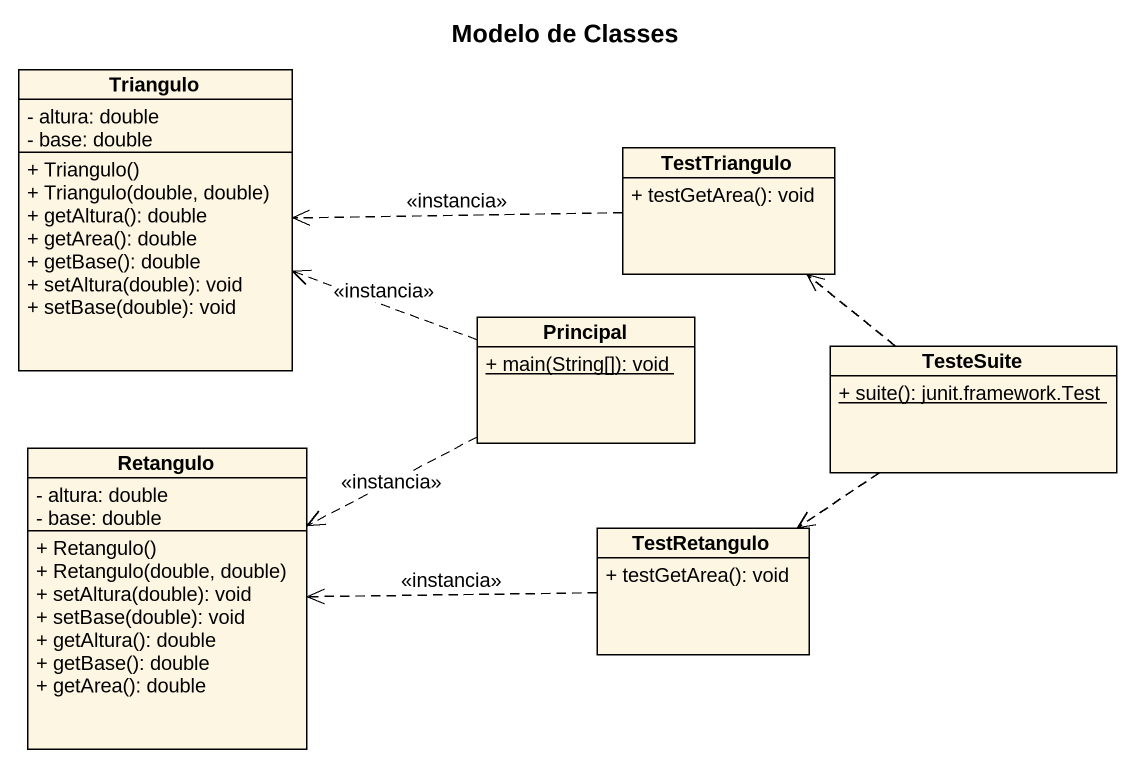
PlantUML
@startuml
title Modelo de Classes
hide circle
hide empty members
skinparam classAttributeIconSize 0
class Triangulo {
  - altura: double
  - base: double
  + Triangulo()
  + Triangulo(double, double)
  + getAltura(): double
  + getArea(): double
  + getBase(): double
  + setAltura(double): void
  + setBase(double): void
}
class TestTriangulo {
  + testGetArea(): void
}
class Principal {
  {static} + main(String[]): void
}
class TesteSuite {
  {static} + suite(): junit.framework.Test
}
class Retangulo {
  - altura: double
  - base: double
  + Retangulo()
  + Retangulo(double, double)
  + setAltura(double): void
  + setBase(double): void
  + getAltura(): double
  + getBase(): double
  + getArea(): double
}
class TestRetangulo {
  + testGetArea(): void
}
TestTriangulo .left.> Triangulo : <<instancia>>
Principal .left.> Triangulo : <<instancia>>
Principal .left.> Retangulo : <<instancia>>
TesteSuite .up.> TestTriangulo
TesteSuite ..> TestRetangulo
TestRetangulo .left.> Retangulo : <<instancia>>
@enduml
